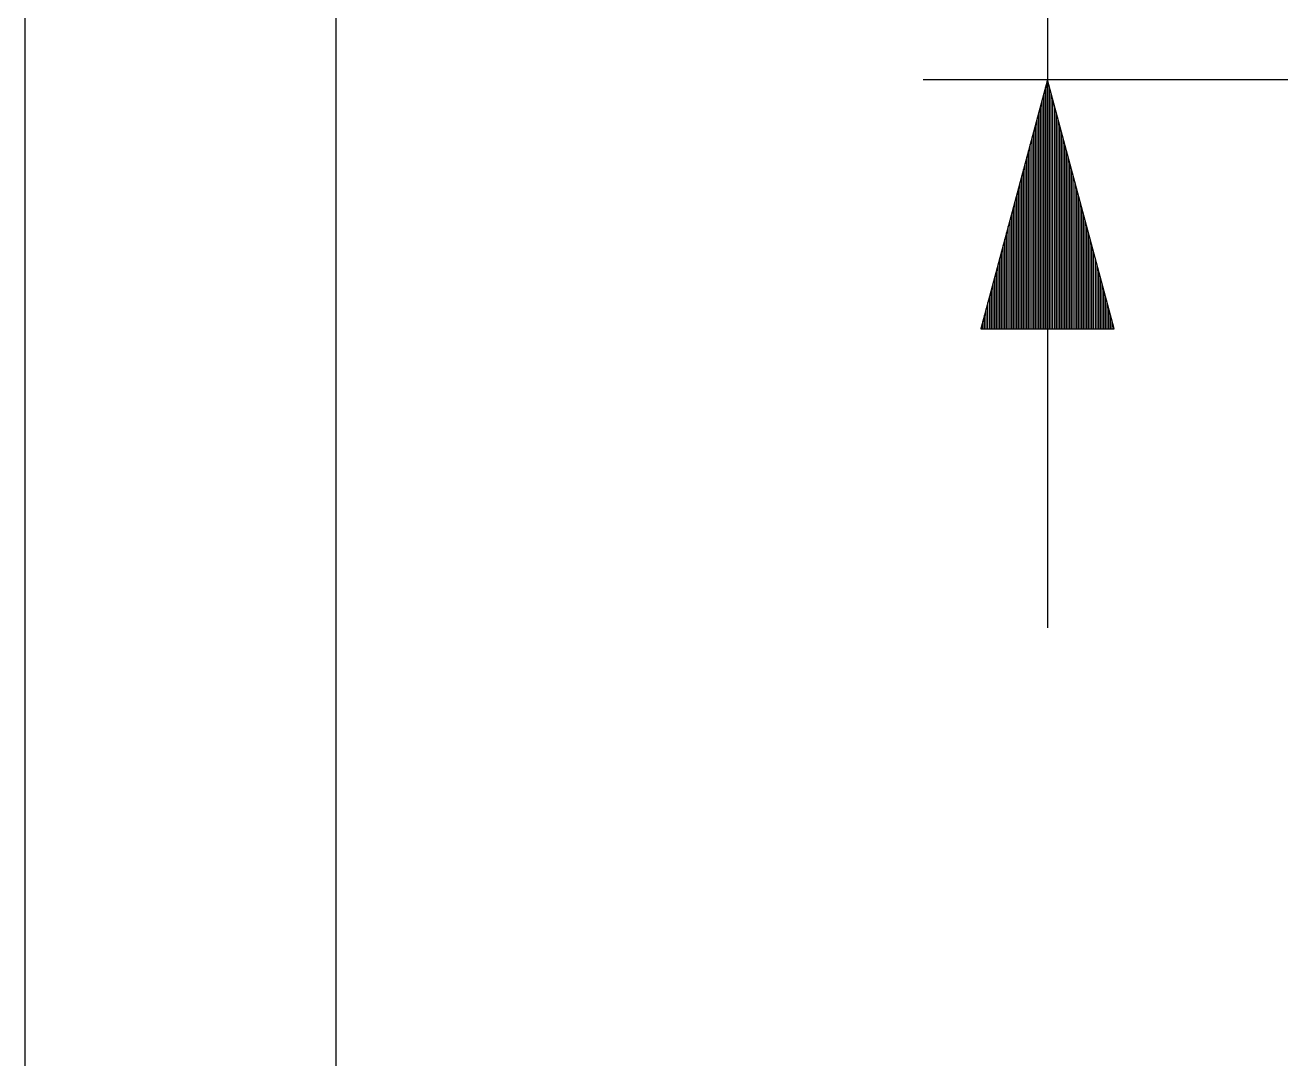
# Model space of a CAD drawing. Extents: x 0 to 420, y 0 to 297.
# Drawn here: x 0 to 20.18, y 32.62 to 49.23 of the extents above; entities that cross this region are included whole.
import ezdxf

# ---------------------------------------------------------------- set-up
doc = ezdxf.new("R2010")
doc.units = 0
doc.layers.add('541324033_sd', color=7, linetype='CONTINUOUS')

msp = doc.modelspace()

# ---------------------------------------------------------------- linework, layer by layer
at = {"layer": '541324033_sd', "color": 7}
for points in [[(0, 296.999764), (419.998957, 296.999764), (419.998957, 0), (0, 0)], [(4.999952, 291.999363), (414.998556, 291.999363), (414.998556, 4.999952), (4.999952, 4.999952)], [(16.430626, 48.346239), (15.358664, 44.346003), (17.502504, 44.346003)]]:
    msp.add_lwpolyline(points, close=True, dxfattribs=at)
for points in [[(16.430626, 62.095902), (16.430626, 39.543214)], [(27.930702, 48.346239), (14.430635, 48.346239)], [(16.425631, 44.346003), (16.425631, 48.32702)], [(16.435537, 44.346003), (16.435537, 48.32702)], [(16.371021, 44.346003), (16.371021, 48.12399)], [(16.398199, 44.346003), (16.398199, 48.225505)], [(16.462969, 44.346003), (16.462969, 48.225505)], [(16.490147, 44.346003), (16.490147, 48.12399)], [(16.316496, 44.346003), (16.316496, 47.920875)], [(16.343928, 44.346003), (16.343928, 48.02239)], [(16.51724, 44.346003), (16.51724, 48.02239)], [(16.544672, 44.346003), (16.544672, 47.920875)], [(16.262225, 44.346003), (16.262225, 47.717506)], [(16.289403, 44.346003), (16.289403, 47.819021)], [(16.571765, 44.346003), (16.571765, 47.819021)], [(16.598943, 44.346003), (16.598943, 47.717506)], [(16.207699, 44.346003), (16.207699, 47.514391)], [(16.234793, 44.346003), (16.234793, 47.615991)], [(16.626375, 44.346003), (16.626375, 47.615991)], [(16.653468, 44.346003), (16.653468, 47.514391)], [(16.15309, 44.346003), (16.15309, 47.311022)], [(16.180522, 44.346003), (16.180522, 47.412876)], [(16.680646, 44.346003), (16.680646, 47.412876)], [(16.708078, 44.346003), (16.708078, 47.311022)], [(16.098903, 44.346003), (16.098903, 47.107992)], [(16.125996, 44.346003), (16.125996, 47.209507)], [(16.735171, 44.346003), (16.735171, 47.209507)], [(16.762265, 44.346003), (16.762265, 47.107992)], [(16.044293, 44.346003), (16.044293, 46.904877)], [(16.071725, 44.346003), (16.071725, 47.006392)], [(16.789443, 44.346003), (16.789443, 47.006392)], [(16.816875, 44.346003), (16.816875, 46.904877)], [(15.990022, 44.346003), (15.990022, 46.701509)], [(16.0172, 44.346003), (16.0172, 46.803024)], [(16.843968, 44.346003), (16.843968, 46.803024)], [(16.871146, 44.346003), (16.871146, 46.701509)], [(15.935497, 44.346003), (15.935497, 46.498394)], [(15.96259, 44.346003), (15.96259, 46.599993)], [(16.898578, 44.346003), (16.898578, 46.599993)], [(16.925671, 44.346003), (16.925671, 46.498394)], [(15.880887, 44.346003), (15.880887, 46.295025)], [(15.908404, 44.346003), (15.908404, 46.396879)], [(16.952764, 44.346003), (16.952764, 46.396879)], [(16.980281, 44.346003), (16.980281, 46.295025)], [(15.8267, 44.346003), (15.8267, 46.091995)], [(15.853794, 44.346003), (15.853794, 46.19351)], [(17.007374, 44.346003), (17.007374, 46.19351)], [(17.034467, 44.346003), (17.034467, 46.091995)], [(15.772091, 44.346003), (15.772091, 45.88888)], [(15.799184, 44.346003), (15.799184, 45.990395)], [(17.061984, 44.346003), (17.061984, 45.990395)], [(17.089077, 44.346003), (17.089077, 45.88888)], [(15.717565, 44.346003), (15.717565, 45.685511)], [(15.744997, 44.346003), (15.744997, 45.787026)], [(17.116171, 44.346003), (17.116171, 45.787026)], [(17.143602, 44.346003), (17.143602, 45.685511)], [(15.663294, 44.346003), (15.663294, 45.482396)], [(15.690387, 44.346003), (15.690387, 45.583996)], [(17.17078, 44.346003), (17.17078, 45.583996)], [(17.197874, 44.346003), (17.197874, 45.482396)], [(15.608684, 44.346003), (15.608684, 45.279027)], [(15.636201, 44.346003), (15.636201, 45.380881)], [(17.224967, 44.346003), (17.224967, 45.380881)], [(17.252484, 44.346003), (17.252484, 45.279027)], [(15.554498, 44.346003), (15.554498, 45.075997)], [(15.581591, 44.346003), (15.581591, 45.177512)], [(17.279577, 44.346003), (17.279577, 45.177512)], [(17.30667, 44.346003), (17.30667, 45.075997)], [(15.499888, 44.346003), (15.499888, 44.872882)], [(15.527066, 44.346003), (15.527066, 44.974398)], [(17.334102, 44.346003), (17.334102, 44.974398)], [(17.36128, 44.346003), (17.36128, 44.872882)], [(15.445363, 44.346003), (15.445363, 44.669514)], [(15.472795, 44.346003), (15.472795, 44.771029)], [(17.388373, 44.346003), (17.388373, 44.771029)], [(17.415805, 44.346003), (17.415805, 44.669514)], [(15.391092, 44.346003), (15.391092, 44.466399)], [(15.418185, 44.346003), (15.418185, 44.567999)], [(17.442983, 44.346003), (17.442983, 44.567999)], [(17.470076, 44.346003), (17.470076, 44.466399)], [(15.36366, 44.346003), (15.36366, 44.364884)], [(15.36366, 44.346003), (15.36366, 44.364884)], [(17.497508, 44.346003), (17.497508, 44.364884)], [(17.497508, 44.346003), (17.497508, 44.364884)]]:
    msp.add_lwpolyline(points, dxfattribs=at)

doc.saveas('drawing.dxf')
